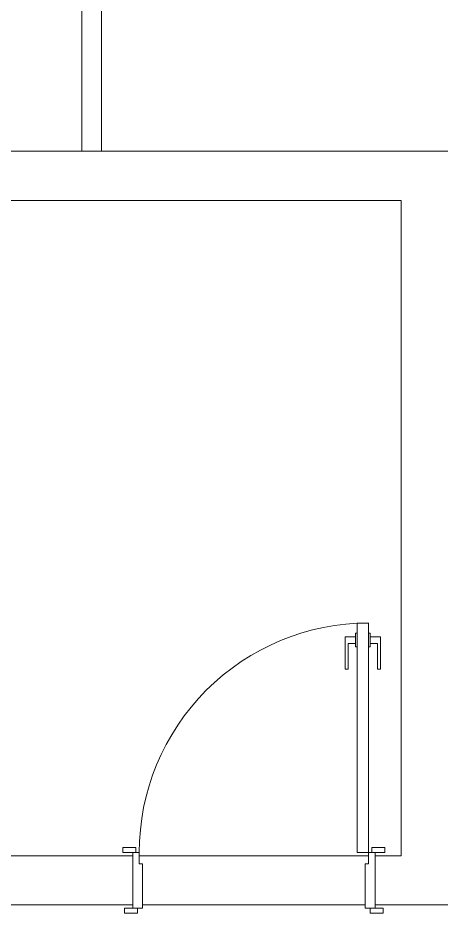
# Model space of a CAD drawing. Header units: millimetres. Extents: x 565.4 to 596.6, y 239.2 to 280.8.
# Drawn here: x 572.014 to 573.306, y 263.485 to 266.218 of the extents above; entities that cross this region are included whole.
import ezdxf

# ---------------------------------------------------------------- set-up
doc = ezdxf.new("R2010")
doc.units = ezdxf.units.MM
doc.header["$LTSCALE"] = 75
doc.layers.add('A Arquitetura LRZ', color=252, linetype='Continuous', lineweight=9)
doc.layers.add('A Esquadrias LRZ', color=252, linetype='Continuous', lineweight=9)

msp = doc.modelspace()

# ---------------------------------------------------------------- linework, layer by layer
at = {"layer": 'A Arquitetura LRZ'}
for p, q in [((573.7598, 265.8104), (571.6048, 265.8104)), ((571.6048, 265.6604), (573.1848, 265.6604)), ((573.1848, 265.6604), (573.1848, 263.6604)), ((572.3648, 263.6604), (569.8848, 263.6604)), ((572.3648, 263.5104), (572.3648, 263.6604)), ((573.1848, 263.6604), (573.1048, 263.6604)), ((573.1048, 263.6604), (573.1048, 263.5104)), ((569.8848, 263.5104), (572.3648, 263.5104)), ((573.1048, 263.5104), (573.7748, 263.5104))]:
    msp.add_line(p, q, dxfattribs=at)
at = {"layer": 'A Esquadrias LRZ'}
for p, q in [((572.2098, 270.5604), (572.2098, 265.8104)), ((572.2698, 265.8104), (572.2698, 270.5604)), ((573.0848, 264.3704), (573.0498, 264.3704)), ((573.0498, 264.3704), (573.0498, 263.6704)), ((573.0848, 263.6704), (573.0848, 264.3704)), ((573.0498, 264.3396), (573.0447, 264.3396)), ((573.0447, 264.3396), (573.0447, 264.3187)), ((573.0848, 264.3396), (573.09, 264.3396)), ((573.09, 264.3396), (573.09, 264.3187)), ((573.013, 264.2297), (573.013, 264.3287)), ((573.013, 264.3287), (573.0447, 264.3287)), ((573.0447, 264.3087), (573.0224, 264.3087)), ((573.0224, 264.3087), (573.0224, 264.2297)), ((573.0447, 264.3187), (573.0447, 264.2977)), ((573.1217, 264.3287), (573.09, 264.3287)), ((573.09, 264.3187), (573.09, 264.2977)), ((573.09, 264.3087), (573.1123, 264.3087)), ((573.1123, 264.3087), (573.1123, 264.2297)), ((573.1217, 264.2297), (573.1217, 264.3287)), ((573.0447, 264.2977), (573.0498, 264.2977)), ((573.09, 264.2977), (573.0848, 264.2977)), ((573.0224, 264.2297), (573.013, 264.2297)), ((573.1123, 264.2297), (573.1217, 264.2297)), ((572.3748, 263.6854), (572.3348, 263.6854)), ((572.3348, 263.6854), (572.3348, 263.6704)), ((572.3748, 263.6704), (572.3748, 263.6854)), ((573.0948, 263.6854), (573.0948, 263.6704)), ((573.1348, 263.6854), (573.0948, 263.6854)), ((573.1348, 263.6704), (573.1348, 263.6854)), ((572.3348, 263.6704), (572.3748, 263.6704)), ((572.3648, 263.6704), (572.3648, 263.6604)), ((572.3848, 263.6704), (572.3748, 263.6704)), ((572.3848, 263.6354), (572.3848, 263.6704)), ((573.0848, 263.6604), (572.3848, 263.6604)), ((573.0498, 263.6704), (573.0848, 263.6704)), ((573.0948, 263.6704), (573.0848, 263.6704)), ((573.0848, 263.6704), (573.0848, 263.6354)), ((573.0948, 263.6704), (573.1348, 263.6704)), ((573.1048, 263.6604), (573.1048, 263.6704)), ((572.3948, 263.6354), (572.3848, 263.6354)), ((572.3948, 263.5004), (572.3948, 263.6354)), ((573.0848, 263.6354), (573.0748, 263.6354)), ((573.0748, 263.6354), (573.0748, 263.5004)), ((572.3798, 263.5004), (572.3398, 263.5004)), ((572.3398, 263.5004), (572.3398, 263.4854)), ((572.3648, 263.5104), (572.3648, 263.5004)), ((572.3798, 263.4854), (572.3798, 263.5004)), ((572.3798, 263.5004), (572.3948, 263.5004)), ((572.3948, 263.5104), (573.0748, 263.5104)), ((573.0748, 263.5004), (573.0898, 263.5004)), ((573.1298, 263.5004), (573.0898, 263.5004)), ((573.0898, 263.5004), (573.0898, 263.4854)), ((573.1048, 263.5004), (573.1048, 263.5104)), ((573.1298, 263.4854), (573.1298, 263.5004)), ((572.3398, 263.4854), (572.3798, 263.4854)), ((573.0898, 263.4854), (573.1298, 263.4854))]:
    msp.add_line(p, q, dxfattribs=at)
msp.add_arc((573.0848, 263.6709), 0.7, 90.0368, 180.0368, dxfattribs=at)

doc.saveas('drawing.dxf')
